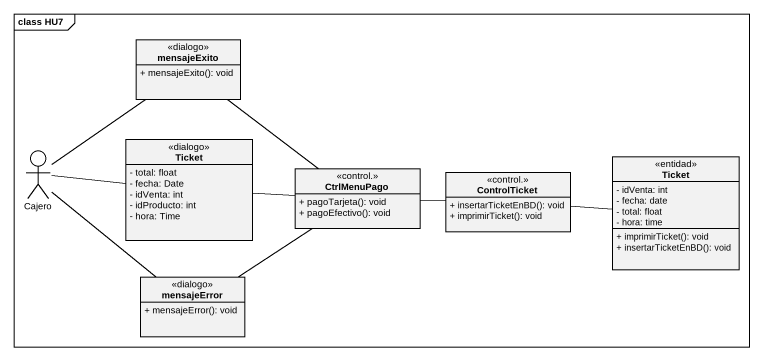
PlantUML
@startuml
mainframe class HU7
allowmixing
hide circle
hide empty members
skinparam classAttributeIconSize 0
class mensajeExito <<dialogo>> {
  + mensajeExito(): void
}
actor Cajero
class Ticket <<dialogo>> {
  - total: float
  - fecha: Date
  - idVenta: int
  - idProducto: int
  - hora: Time
}
class "Ticket" as Ticket_2 <<entidad>> {
  - idVenta: int
  - fecha: date
  - total: float
  - hora: time
  + imprimirTicket(): void
  + insertarTicketEnBD(): void
}
class CtrlMenuPago <<control.>> {
  + pagoTarjeta(): void
  + pagoEfectivo(): void
}
class ControlTicket <<control.>> {
  + insertarTicketEnBD(): void
  + imprimirTicket(): void
}
class mensajeError <<dialogo>> {
  + mensajeError(): void
}
mensajeExito -- Cajero
mensajeExito -- CtrlMenuPago
Cajero -right- Ticket
Cajero -- mensajeError
Ticket -right- CtrlMenuPago
CtrlMenuPago -right- ControlTicket
ControlTicket -right- Ticket_2
mensajeError -up- CtrlMenuPago
@enduml
